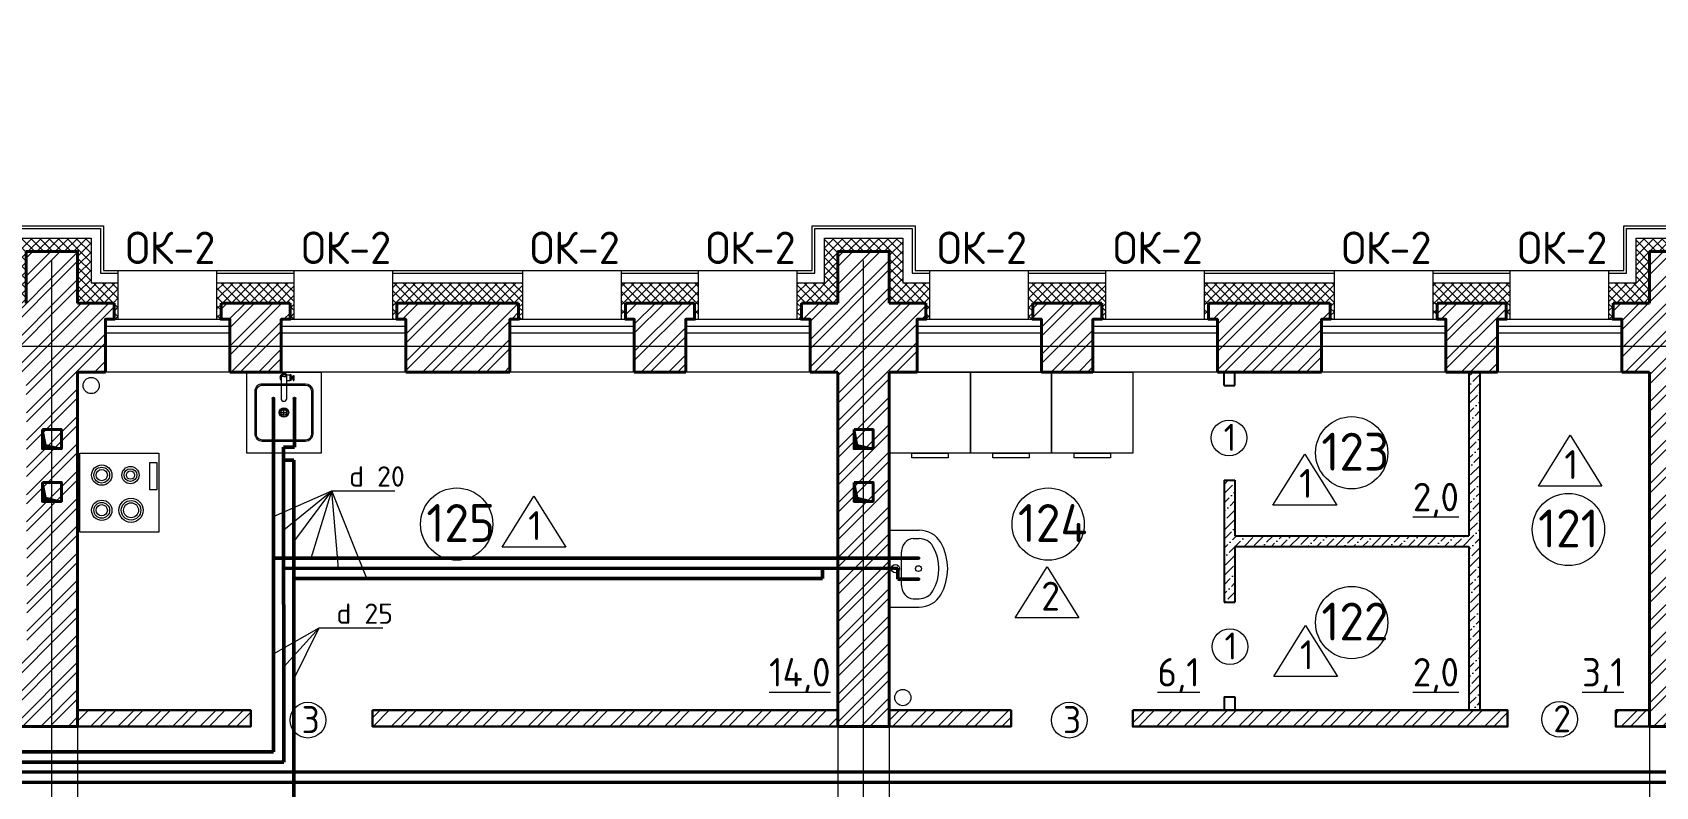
# Model space of a CAD drawing. Header units: millimetres. Extents: x -718 to 68664, y 3859 to 52864.
# Drawn here: x 37199 to 49197, y 38046 to 43619 of the extents above; entities that cross this region are included whole.
import ezdxf

# ---------------------------------------------------------------- set-up
doc = ezdxf.new("R2010")
doc.units = ezdxf.units.MM
doc.linetypes.add('ACAD_ISO02W100', pattern=[15, 12, -3])
doc.linetypes.add('ACAD_ISO04W100', pattern=[30, 24, -3, 0, -3])
for name, color, linetype, lineweight in [('Text', 7, 'Continuous', 15), ('ВК', 97, 'Continuous', 13), ('ГВС (Т3)', 10, 'Continuous', 50), ('ГВС (Т3)_20', 10, 'Continuous', 25), ('ГВС_циркуляция (Т4)', 6, 'Continuous', 50), ('Ж-б_балка', 144, 'ACAD_ISO02W100', 9), ('Кирпич_перегородки_сущ', 46, 'Continuous', 25), ('Кирпич_стены', 56, 'Continuous', 40), ('Марк_пом', 250, 'Continuous', 15), ('Марка пола', 164, 'Continuous', 20), ('Марка_окна_двери', 166, 'Continuous', 13), ('Мебель', 250, 'Continuous', 13), ('Оборудование', 19, 'Continuous', 13), ('Окна', 164, 'Continuous', 15), ('Оси', 136, 'ACAD_ISO04W100', 9), ('Перегородки кирпичные новые', 26, 'Continuous', 30), ('Перегородки_новые_CКЦ', 146, 'Continuous', 25), ('Площадь_текст', 198, 'Continuous', 9), ('Утеплитель', 36, 'Continuous', 9), ('фасад_навесной', 250, 'Continuous', 15), ('ХВС (В1)', 5, 'Continuous', 50), ('ХВС (В1)_20', 5, 'Continuous', 25), ('Штрих_кирпич_план', 27, 'Continuous', 5), ('Штрих_перегородки_план_СКЦ', 116, 'Continuous', 5), ('Штрих_пл_кирп_пер_сущ', 116, 'Continuous', 5), ('Штрих_утеплитель_план', 27, 'Continuous', 5)]:
    doc.layers.add(name, color=color, linetype=linetype, lineweight=lineweight)
doc.styles.add('GOST Common_1', font='isocpeur.ttf', dxfattribs={"width": 0.95, "height": 45})
doc.styles.add('ISOCPEUR', font='isocpeur.ttf', dxfattribs={"width": 0.65})

# ---------------------------------------------------------------- blocks, each defined once
blk = doc.blocks.new('Grohe Veris -  (32198000)_top_cad-bloc.com')
at = {"color": 0}
for p, q in [((52, 21), (52, -21)), ((54, -17), (54, 17)), ((73, 13), (72, 13)), ((73, 6), (72, -22)), ((73, 13), (73, 6))]:
    blk.add_line(p, q, dxfattribs=at)
for points in [[(-21, 0), (-21, -154, 1), (21, -154), (21, 0)], [(0, 9), (0, 9), (-17, 9, 0.317837), (-20, 7)], [(0, 9), (0, 9), (17, 9, -0.317837), (20, 7)], [(56, 9), (64, 10, 0.155869), (68, 11, 0.886458)], [(65, 9, 0.160711), (63, -7, 0.094437), (64, -10, 1.245706)], [(65, 9, 0.25498), (69, 11, -9.068865)], [(68, 11), (69, 12, -0.146054), (71, 14), (73, 14, -0.258705), (73, 14, -0.023605), (73, 13, -0.171239), (74, 10, 0.037593), (74, 10)], [(74, 3, 0.147806), (73, 6, 0.197149), (73, 6), (72, 6, 0.105853), (71, 6, 0.093683), (70, 6, 0.105959), (69, 3, 0.061829), (68, 1, 0.023332), (68, -5, 1.008647)], [(74, 10), (74, 6, -0.00094), (74, 3, 0.000937), (74, -11, -0.003393), (74, -19, 0.648753)], [(56, -9), (64, -10, -0.155869), (68, -11, -0.886458)], [(68, -3), (68, -5), (68, -8, 0.010154), (68, -11, 0.032815), (68, -18, 0.128402), (69, -21, 0.106313), (71, -22, 0.075412), (71, -22), (72, -22, 0.25002), (73, -22, 0.096041), (74, -19, 0.032872), (74, -19, -4.493368)]]:
    blk.add_lwpolyline(points, format="xyb", dxfattribs=at)
for points in [[(7, 21), (46, 21)], [(47, -21), (47, 21)], [(52, 21), (47, 21)], [(21, -21), (46, -21)], [(52, -21), (47, -21)]]:
    blk.add_lwpolyline(points, dxfattribs=at)
for centre, radius, start, end in [((0, 0), 30, 44.427, 225.573), ((0, 0), 25, 57.1401, 212.8599), ((0, 0), 22, 342.6586, 197.3414), ((0, 0), 21, 0, 180), ((46, 21), 0.5, 0, 90), ((47, 20), 0.5, 90, 180), ((42, 15), 11.5, 10.4024, 29.2456), ((52, 20), 0.4, 29.2456, 90), ((53, 17), 0.3, 0, 10.4024), ((49, 6), 7.06, 21.1147, 52.6774), ((112, -1), 44.3, 163.7688, 181.8841), ((74, 9), 4.94, 128.3675, 155.6022), ((72, 12), 1.95, 87.325, 127.0686), ((73, 13), 0.429, 41.7684, 83.9142), ((37, 0), 38.5, 343.0508, 15.0324), ((46, -21), 0.5, 270, 0), ((47, -20), 0.5, 180, 270), ((42, -15), 11.5, 330.7544, 349.5976), ((52, -20), 0.4, 270, 330.7544), ((49, -6), 7.06, 307.3226, 339.8743), ((53, -17), 0.3, 349.5976, 0)]:
    blk.add_arc(centre, radius, start, end, dxfattribs=at)
blk.add_ellipse((56, 0), major_axis=(0, 9), ratio=0.134102, start_param=6.283185, end_param=9.576875, dxfattribs=at)
blk = doc.blocks.new('r')
at = {"layer": 'Оборудование'}
blk.add_lwpolyline([(166291, -245653), (166891, -245653), (166891, -246203), (166291, -246203), (166291, -245653)], close=True, dxfattribs=at)
for points in [[(166765, -246140, -0.068229), (166751, -246141), (166431, -246141, -0.414214), (166378, -246088), (166378, -245768, -0.414214), (166431, -245715), (166751, -245715, -0.414214), (166804, -245768), (166804, -246088, -0.336476), (166765, -246140, -0.107558)], [(166756, -246130, -0.031274), (166751, -246131), (166431, -246131, -0.414214), (166388, -246088), (166388, -245768, -0.414214), (166431, -245725), (166751, -245725, -0.414214), (166794, -245768), (166794, -246088, -0.378043), (166756, -246130, -0.083586)]]:
    blk.add_lwpolyline(points, format="xyb", dxfattribs=at)
for points in [[(166572, -245928), (166612, -245928)], [(166592, -245908), (166592, -245948)]]:
    blk.add_lwpolyline(points, dxfattribs=at)
for radius in [35, 30, 20]:
    blk.add_circle((166592, -245928), radius, dxfattribs=at)
at = {"layer": 'Оборудование', "rotation": 269.9999999999999}
blk.add_blockref('Grohe Veris -  (32198000)_top_cad-bloc.com', (166850, -245928), dxfattribs=at)
blk = doc.blocks.new('hob 01')
at = {"layer": 'Оборудование'}
for points in [[(10, 10), (10, 710), (710, 710), (710, 10)], [(384, 88), (628, 88), (628, 28), (384, 28)]]:
    blk.add_lwpolyline(points, close=True, dxfattribs=at)
for centre, radius in [((204, 516), 90), ((204, 516), 70), ((516, 516), 90), ((516, 516), 70), ((204, 516), 50), ((516, 516), 50), ((204, 256), 107), ((204, 256), 86.7), ((204, 256), 66.7), ((516, 261), 76.6), ((516, 261), 56.6), ((516, 261), 36.6)]:
    blk.add_circle(centre, radius, dxfattribs=at)
blk = doc.blocks.new('Basin 01_72')
for p, q in [((0, 350), (0, 171.8)), ((460, 350), (0, 350)), ((460, 350), (460, 171.8)), ((50, 207.5), (50, 171.8)), ((138.9, 278.2), (138.9, 278.2)), ((321.1, 278.2), (138.9, 278.2)), ((410, 207.5), (410, 171.8))]:
    blk.add_line(p, q)
for points in [[(138.9, 278.2), (121.6, 276.9), (104.9, 272.8), (89.5, 266.3), (76, 257.5), (65, 246.8), (56.8, 234.5), (51.7, 221.3), (50, 207.5)], [(410, 207.5), (408.3, 221.3), (403.2, 234.5), (395, 246.8), (384, 257.5), (370.5, 266.3), (355.1, 272.8), (338.4, 276.9), (321.1, 278.2)], [(0, 171.8), (1.2, 152.1), (5, 132.7), (11.1, 114.1), (19.5, 96.5), (30.1, 80.2), (42.7, 65.6), (56.9, 52.9), (72.7, 42.3)], [(50, 171.8), (50.8, 159.2), (53.2, 146.8), (57.1, 134.9), (62.5, 123.6), (69.3, 113.2), (77.3, 103.8), (86.4, 95.7), (96.5, 89)], [(363.5, 89), (373.6, 95.7), (382.7, 103.8), (390.7, 113.2), (397.5, 123.6), (402.9, 134.9), (406.8, 146.8), (409.2, 159.2), (410, 171.8)], [(387.3, 42.3), (403.1, 52.9), (417.3, 65.6), (429.9, 80.2), (440.5, 96.5), (448.9, 114.1), (455, 132.7), (458.8, 152.1), (460, 171.8)], [(72.7, 42.3), (109.8, 24), (148.8, 10.8), (189.1, 2.7), (230, 0), (270.9, 2.7), (311.2, 10.8), (350.2, 24), (387.3, 42.3)], [(96.5, 89), (128, 73.4), (161.1, 62.2), (195.3, 55.3), (230, 53), (264.7, 55.3), (298.9, 62.2), (332, 73.4), (363.5, 89)]]:
    blk.add_lwpolyline(points)
for centre, radius in [((230, 313.2), 25), ((230, 175.7), 17.5)]:
    blk.add_circle(centre, radius)

msp = doc.modelspace()

# ---------------------------------------------------------------- hatches: boundary and pattern name
at = {"true_color": 0x000000}
h = msp.add_hatch(color=18, dxfattribs=at)
h.dxf.hatch_style = 1
h.paths.add_polyline_path([(37273, 40684), (37296, 40573), (37413, 40544), (37273, 40544)])
h = msp.add_hatch(color=18, dxfattribs=at)
h.dxf.hatch_style = 1
h.paths.add_polyline_path([(43273, 40684), (43296, 40573), (43413, 40544), (43273, 40544)])
h = msp.add_hatch(color=18, dxfattribs=at)
h.dxf.hatch_style = 1
h.paths.add_polyline_path([(37273, 40294), (37296, 40183), (37413, 40154), (37273, 40154)])
h = msp.add_hatch(color=18, dxfattribs=at)
h.dxf.hatch_style = 1
h.paths.add_polyline_path([(43273, 40294), (43296, 40183), (43413, 40154), (43273, 40154)])
at = {"layer": 'Штрих_кирпич_план'}
h = msp.add_hatch(dxfattribs=at)
h.set_pattern_fill('ANSI32', color=256, scale=15)
h.set_pattern_definition([(45, (31448.45, 40962.52), (-101.0279, 101.0279), []), (45, (31515.8, 40962.52), (-101.0279, 101.0279), [])])
h.paths.add_polyline_path([(31533, 41110), (31343, 41110), (31343, 40740), (31533, 40740)], flags=17)
h.paths.add_polyline_path([(31343, 41110), (31153, 41110), (31153, 40740), (31343, 40740)], flags=17)
h.paths.add_polyline_path([(40403, 31590), (40283, 31590), (40283, 31200), (40218, 31200), (40218, 31080), (40468, 31080), (40468, 31200), (40403, 31200)])
h.paths.add_polyline_path([(16413, 47010), (16163, 47010), (16163, 41490), (16413, 41490)])
h.paths.add_polyline_path([(22033, 47520), (20093, 47520), (20093, 47400), (20158, 47400), (20158, 47010), (21523, 47010), (21523, 46750), (22033, 46750)])
h.paths.add_polyline_path([(19258, 47400), (19323, 47400), (19323, 47520), (18813, 47520), (18813, 47400), (18878, 47400), (18878, 47010), (19258, 47010)])
h.paths.add_polyline_path([(17958, 47400), (18023, 47400), (18023, 47520), (17513, 47520), (17513, 47400), (17578, 47400), (17578, 47010), (17958, 47010)])
h.paths.add_polyline_path([(16658, 47400), (16723, 47400), (16723, 47520), (16083, 47520), (16083, 47400), (16148, 47400), (16148, 47010), (16658, 47010)])
h.paths.add_polyline_path([(15358, 47400), (15423, 47400), (15423, 47520), (14913, 47520), (14913, 47400), (14978, 47400), (14978, 47010), (15358, 47010)])
h.paths.add_polyline_path([(13723, 47010), (13723, 47520), (14253, 47520), (14253, 47400), (14188, 47400), (14188, 47010)])
h.paths.add_polyline_path([(12823, 47520), (10363, 47520), (10363, 45840), (10483, 45840), (10483, 45905), (10873, 45905), (10873, 47010), (12823, 47010)])
h.paths.add_polyline_path([(10873, 44725), (10483, 44725), (10483, 44790), (10363, 44790), (10363, 44410), (10483, 44410), (10483, 44475), (10873, 44475)])
h.paths.add_polyline_path([(10873, 43295), (10483, 43295), (10483, 43360), (10363, 43360), (10363, 42980), (10483, 42980), (10483, 43045), (10873, 43045)])
h.paths.add_polyline_path([(22768, 35910), (22033, 35910), (22033, 39560), (21653, 39560), (21653, 35655), (21653, 35080), (22033, 35080), (22033, 35400), (22768, 35400)])
h.paths.add_polyline_path([(22358, 41500), (22423, 41500), (22423, 41620), (22033, 41620), (22033, 44030), (21913, 44030), (21913, 43965), (21523, 43965), (21523, 41490), (15533, 41490), (15533, 41110), (21653, 41110), (21653, 40860), (22033, 40860), (22033, 41110), (22358, 41110)])
h.paths.add_polyline_path([(22033, 45460), (21523, 45460), (21523, 44885), (21913, 44885), (21913, 44820), (22033, 44820)])
h.paths.add_polyline_path([(23658, 41500), (23723, 41500), (23723, 41620), (23213, 41620), (23213, 41500), (23278, 41500), (23278, 41110), (23658, 41110)])
h.paths.add_polyline_path([(25738, 41500), (25803, 41500), (25803, 41620), (25533, 41620), (25023, 41620), (24513, 41620), (24513, 41500), (24578, 41500), (24578, 41110), (25023, 41110), (25023, 40860), (25533, 40860), (25533, 41110), (25738, 41110)])
h.paths.add_polyline_path([(27038, 41500), (27103, 41500), (27103, 41620), (26593, 41620), (26593, 41500), (26658, 41500), (26658, 41110), (27038, 41110)])
h.paths.add_polyline_path([(28728, 41500), (28793, 41500), (28793, 41620), (27893, 41620), (27893, 41500), (27958, 41500), (27958, 41110), (28728, 41110)])
h.paths.add_polyline_path([(30028, 41500), (30093, 41500), (30093, 41620), (29583, 41620), (29583, 41500), (29648, 41500), (29648, 41110), (30028, 41110)])
h.paths.add_polyline_path([(31738, 41500), (31803, 41500), (31803, 41620), (31533, 41620), (31533, 42000), (31153, 42000), (31153, 41620), (30883, 41620), (30883, 41500), (30948, 41500), (30948, 41110), (31738, 41110)])
h.paths.add_polyline_path([(33038, 41500), (33103, 41500), (33103, 41620), (32593, 41620), (32593, 41500), (32658, 41500), (32658, 41110), (33038, 41110)], flags=17)
h.paths.add_polyline_path([(35863, 41620), (33763, 41620), (33763, 41500), (33828, 41500), (33828, 41110), (35863, 41110)], flags=17)
h.paths.add_polyline_path([(37738, 41500), (37803, 41500), (37803, 41620), (37533, 41620), (37533, 42000), (37153, 42000), (37153, 41620), (36893, 41620), (36893, 41110), (37153, 41110), (37158, 39000), (31538, 39000), (31533, 39240), (31153, 39240), (31153, 38370), (31533, 38370), (31533, 38490), (37533, 38490), (37533, 41110), (37738, 41110)])
h.paths.add_polyline_path([(39038, 41500), (39103, 41500), (39103, 41620), (38593, 41620), (38593, 41500), (38658, 41500), (38658, 41110), (39038, 41110)])
h.paths.add_polyline_path([(40728, 41500), (40793, 41500), (40793, 41620), (39893, 41620), (39893, 41500), (39958, 41500), (39958, 41110), (40728, 41110)])
h.paths.add_polyline_path([(42028, 41500), (42093, 41500), (42093, 41620), (41583, 41620), (41583, 41500), (41648, 41500), (41648, 41110), (42028, 41110)])
h.paths.add_polyline_path([(43738, 41500), (43803, 41500), (43803, 41620), (43533, 41620), (43533, 42000), (43153, 42000), (43153, 41620), (42883, 41620), (42883, 41500), (42948, 41500), (42948, 41110), (43153, 41110), (43153, 38490), (43533, 38490), (43533, 41110), (43738, 41110)])
h.paths.add_polyline_path([(45038, 41500), (45103, 41500), (45103, 41620), (44593, 41620), (44593, 41500), (44658, 41500), (44658, 41110), (45038, 41110)])
h.paths.add_polyline_path([(46728, 41500), (46793, 41500), (46793, 41620), (45893, 41620), (45893, 41500), (45958, 41500), (45958, 41110), (46728, 41110)])
h.paths.add_polyline_path([(48028, 41500), (48093, 41500), (48093, 41620), (47583, 41620), (47583, 41500), (47648, 41500), (47648, 41110), (48028, 41110)])
h.paths.add_polyline_path([(49738, 41500), (49803, 41500), (49803, 41620), (49533, 41620), (49533, 42000), (49153, 42000), (49153, 41620), (48883, 41620), (48883, 41500), (48948, 41500), (48948, 41110), (49153, 41110), (49153, 38490), (49533, 38490), (49533, 38610), (49533, 41110), (49738, 41110)])
h.paths.add_polyline_path([(51038, 41500), (51103, 41500), (51103, 41620), (50593, 41620), (50593, 41500), (50658, 41500), (50658, 41110), (51038, 41110)])
h.paths.add_polyline_path([(52728, 41500), (52793, 41500), (52793, 41620), (51893, 41620), (51893, 41500), (51958, 41500), (51958, 41110), (52728, 41110)])
h.paths.add_polyline_path([(54028, 41500), (54093, 41500), (54093, 41620), (53583, 41620), (53583, 41500), (53648, 41500), (53648, 41110), (54028, 41110)])
h.paths.add_polyline_path([(55663, 42000), (55153, 42000), (55153, 41620), (54883, 41620), (54883, 41500), (54948, 41500), (54948, 41110), (55153, 41110), (55153, 38340), (55663, 38340), (55663, 39710), (57638, 39710), (57638, 40100), (57703, 40100), (57703, 40220), (55663, 40220)])
h.paths.add_polyline_path([(61473, 40220), (59403, 40220), (59403, 40100), (59468, 40100), (59468, 39710), (60963, 39710), (60963, 39005), (61353, 39005), (61353, 38940), (61473, 38940)])
h.paths.add_polyline_path([(61473, 37910), (61353, 37910), (61353, 37845), (60963, 37845), (60963, 36880), (61473, 36880)])
h.paths.add_polyline_path([(61473, 35590), (60963, 35590), (58988, 35590), (58988, 35200), (58923, 35200), (58923, 35080), (58988, 35080), (61473, 35080)])
h.paths.add_polyline_path([(57158, 35590), (55663, 35590), (55663, 37140), (55153, 37140), (55153, 31590), (55153, 31200), (55088, 31200), (55088, 31080), (55153, 31080), (55153, 30700), (55663, 30700), (55663, 31080), (55663, 35080), (57223, 35080), (57223, 35200), (57158, 35200)])
h.paths.add_polyline_path([(52468, 31200), (52403, 31200), (52403, 31590), (52283, 31590), (52283, 31200), (52218, 31200), (52218, 31080), (52468, 31080)])
h.paths.add_polyline_path([(49533, 31590), (49533, 36990), (49153, 36990), (49153, 31590), (49153, 31200), (49088, 31200), (49088, 31080), (49153, 31080), (49153, 30700), (49533, 30700), (49533, 31080), (49598, 31080), (49598, 31200), (49533, 31200)])
h.paths.add_polyline_path([(46468, 31200), (46403, 31200), (46403, 31590), (46283, 31590), (46283, 31200), (46218, 31200), (46218, 31080), (46468, 31080)])
h.paths.add_polyline_path([(43598, 31200), (43533, 31200), (43533, 31590), (43533, 36990), (43153, 36990), (43153, 31590), (43153, 31200), (43088, 31200), (43088, 31080), (43153, 31080), (43153, 30700), (43533, 30700), (43533, 31080), (43598, 31080)])
h.paths.add_polyline_path([(37533, 31590), (37533, 36990), (37153, 36990), (37153, 31590), (37153, 31200), (37088, 31200), (37088, 31080), (37153, 31080), (37153, 30700), (37533, 30700), (37533, 31080), (37598, 31080), (37598, 31200), (37533, 31200)])
h.paths.add_polyline_path([(34403, 31590), (34283, 31590), (34283, 31200), (34218, 31200), (34218, 31080), (34468, 31080), (34468, 31200), (34403, 31200)])
h.paths.add_polyline_path([(31533, 31590), (31533, 36400), (31153, 36400), (31153, 31590), (31153, 31200), (31088, 31200), (31088, 31080), (31153, 31080), (31153, 30700), (31533, 30700), (31533, 31080), (31598, 31080), (31598, 31200), (31533, 31200)])
h.paths.add_polyline_path([(31533, 37170), (31153, 37170), (31153, 36400), (31533, 36400)])
h.paths.add_polyline_path([(28403, 31590), (28283, 31590), (28283, 31200), (28218, 31200), (28218, 31080), (28468, 31080), (28468, 31200), (28403, 31200)])
h.paths.add_polyline_path([(25533, 34295), (25143, 34295), (25143, 34360), (25023, 34360), (25023, 34035), (25023, 31080), (25023, 30700), (25533, 30700), (25533, 31080), (25598, 31080), (25598, 31200), (25533, 31200), (25533, 31590)])
h.paths.add_polyline_path([(25533, 37252), (25023, 37252), (25023, 35910), (24448, 35910), (24448, 35400), (25023, 35400), (25023, 35150), (25143, 35150), (25143, 35215), (25533, 35215)])
h.paths.add_polyline_path([(25533, 39560), (25023, 39560), (25023, 38660), (25533, 38660)])
h.paths.add_polyline_path([(12666, 41110), (12666, 41490), (10873, 41490), (10873, 41865), (10483, 41865), (10483, 41930), (10363, 41930), (10363, 35080), (10363, 34635), (10873, 34635), (10873, 35080), (10873, 41110)])
at = {"layer": 'Штрих_перегородки_план_СКЦ'}
h = msp.add_hatch(dxfattribs=at)
h.set_pattern_fill('ANSI36', color=256, scale=15)
h.set_pattern_definition([(45, (46053.027, 41064.8), (25.257, 92.6089), [119.0625, -23.8125, 0, -23.8125])])
h.paths.add_polyline_path([(46088, 41110), (46008, 41110), (46008, 41010), (46088, 41010)], flags=0)
h.paths.add_polyline_path([(47898, 41110), (47818, 41110), (47818, 39900), (46088, 39900), (46088, 40310), (46008, 40310), (46008, 39410), (46088, 39410), (46088, 39820), (47818, 39820), (47818, 38610), (47898, 38610)])
at = {"layer": 'Штрих_пл_кирп_пер_сущ'}
h = msp.add_hatch(dxfattribs=at)
h.set_pattern_fill('ANSI32', color=256, scale=15)
h.set_pattern_definition([(45, (-66363.26, 98365.5), (-101.02788, 101.02788), []), (45, (-66295.91, 98365.5), (-101.02788, 101.02788), [])])
h.paths.add_polyline_path([(52343, 38610), (52343, 41110), (52223, 41110), (52223, 38610), (51953, 38610), (51953, 38490), (53273, 38490), (53273, 38610)])
h.paths.add_polyline_path([(55153, 38490), (55153, 38610), (54073, 38610), (54073, 38490)])
h.paths.add_polyline_path([(38813, 38490), (38813, 38610), (37533, 38610), (37533, 38490)])
h.paths.add_polyline_path([(43153, 38490), (43153, 38610), (39713, 38610), (39713, 38490)])
h.paths.add_polyline_path([(44433, 38490), (44433, 38610), (43533, 38610), (43533, 38490)])
h.paths.add_polyline_path([(48103, 38490), (48103, 38610), (45333, 38610), (45333, 38490)])
h.paths.add_polyline_path([(48903, 38610), (48903, 38490), (49153, 38490), (49153, 38610)])
h.paths.add_polyline_path([(49533, 38610), (49533, 38490), (51153, 38490), (51153, 38610)])
h.paths.add_polyline_path([(50594, 39660), (51240, 39660), (51240, 40164), (50594, 40164)], flags=9)
h.paths.add_polyline_path([(53464, 39660), (54056, 39660), (54056, 40164), (53464, 40164)], flags=9)
at = {"layer": 'Штрих_утеплитель_план'}
h = msp.add_hatch(dxfattribs=at)
h.set_pattern_fill('ANSI37', color=256, scale=15)
h.set_pattern_definition([(45, (-66363.263, 98365.506), (-33.67596, 33.67596), []), (135, (-66363.263, 98365.506), (-33.67596, -33.67596), [])])
h.paths.add_polyline_path([(54123, 41770), (53553, 41770), (53553, 41500), (53583, 41500), (53583, 41620), (54093, 41620), (54093, 41500), (54123, 41500)])
h.paths.add_polyline_path([(55813, 42100), (55053, 42100), (55053, 41770), (54853, 41770), (54853, 41500), (54883, 41500), (54883, 41620), (55153, 41620), (55153, 42000), (55663, 42000), (55663, 40220), (57703, 40220), (57703, 40100), (57733, 40100), (57733, 40370), (55813, 40370)])
h.paths.add_polyline_path([(61623, 40370), (59373, 40370), (59373, 40100), (59403, 40100), (59403, 40220), (61473, 40220), (61473, 39900), (61623, 39900)])
h.paths.add_polyline_path([(61623, 39900), (61473, 39900), (61473, 38940), (61353, 38940), (61353, 38910), (61623, 38910)])
h.paths.add_polyline_path([(61623, 37940), (61353, 37940), (61353, 37910), (61473, 37910), (61473, 36880), (61343, 36880), (61343, 36850), (61623, 36850)])
h.paths.add_polyline_path([(61623, 35620), (61343, 35620), (61343, 35590), (61473, 35590), (61473, 35080), (61343, 35080), (61343, 34930), (61623, 34930)])
h.paths.add_polyline_path([(61343, 35080), (58923, 35080), (58923, 35200), (58893, 35200), (58893, 34930), (61343, 34930)])
h.paths.add_polyline_path([(57253, 35200), (57223, 35200), (57223, 35080), (55663, 35080), (55663, 31080), (55663, 30700), (55343, 30700), (55343, 30600), (55813, 30600), (55813, 34930), (57253, 34930)])
h.paths.add_polyline_path([(55343, 30700), (55153, 30700), (55153, 31080), (55088, 31080), (55088, 31200), (55053, 31200), (55053, 30600), (55343, 30600)])
h.paths.add_polyline_path([(52518, 31200), (52468, 31200), (52468, 31080), (52218, 31080), (52218, 31200), (52168, 31200), (52168, 30930), (52518, 30930)])
h.paths.add_polyline_path([(49633, 31200), (49598, 31200), (49598, 31080), (49533, 31080), (49533, 30700), (49343, 30700), (49343, 30600), (49633, 30600)])
h.paths.add_polyline_path([(49343, 30700), (49153, 30700), (49153, 31080), (49088, 31080), (49088, 31200), (49053, 31200), (49053, 30600), (49343, 30600)])
h.paths.add_polyline_path([(46518, 31200), (46468, 31200), (46468, 31080), (46218, 31080), (46218, 31200), (46168, 31200), (46168, 30930), (46518, 30930)])
h.paths.add_polyline_path([(43633, 31200), (43598, 31200), (43598, 31080), (43533, 31080), (43533, 30700), (43343, 30700), (43343, 30600), (43633, 30600)])
h.paths.add_polyline_path([(43343, 30700), (43153, 30700), (43153, 31080), (43088, 31080), (43088, 31200), (43053, 31200), (43053, 30600), (43343, 30600)])
h.paths.add_polyline_path([(40518, 31200), (40468, 31200), (40468, 31080), (40218, 31080), (40218, 31200), (40168, 31200), (40168, 30930), (40518, 30930)])
h.paths.add_polyline_path([(37633, 31200), (37598, 31200), (37598, 31080), (37533, 31080), (37533, 30700), (37343, 30700), (37343, 30600), (37633, 30600)])
h.paths.add_polyline_path([(37343, 30700), (37153, 30700), (37153, 31080), (37088, 31080), (37088, 31200), (37053, 31200), (37053, 30600), (37343, 30600)])
h.paths.add_polyline_path([(34518, 31200), (34468, 31200), (34468, 31080), (34218, 31080), (34218, 31200), (34168, 31200), (34168, 30930), (34518, 30930)])
h.paths.add_polyline_path([(31633, 31200), (31598, 31200), (31598, 31080), (31533, 31080), (31533, 30700), (31343, 30700), (31343, 30600), (31633, 30600)])
h.paths.add_polyline_path([(31343, 30700), (31153, 30700), (31153, 31080), (31088, 31080), (31088, 31200), (31053, 31200), (31053, 30600), (31343, 30600)])
h.paths.add_polyline_path([(28518, 31200), (28468, 31200), (28468, 31080), (28218, 31080), (28218, 31200), (28168, 31200), (28168, 30930), (28518, 30930)])
h.paths.add_polyline_path([(25633, 31200), (25598, 31200), (25598, 31080), (25533, 31080), (25533, 30700), (25343, 30700), (25343, 30600), (25633, 30600)])
h.paths.add_polyline_path([(25343, 30700), (25023, 30700), (25023, 31080), (25023, 31400), (24873, 31400), (24873, 30600), (25343, 30600)])
h.paths.add_polyline_path([(25023, 34360), (25143, 34360), (25143, 34390), (24873, 34390), (24873, 31400), (25023, 31400)])
h.paths.add_polyline_path([(25023, 35400), (24448, 35400), (24418, 35400), (24418, 35250), (24873, 35250), (24873, 35120), (25143, 35120), (25143, 35150), (25023, 35150)])
h.paths.add_polyline_path([(22798, 35400), (22768, 35400), (22768, 35400), (22033, 35400), (22033, 35080), (21843, 35080), (21843, 34980), (22133, 34980), (22133, 35250), (22798, 35250)])
h.paths.add_polyline_path([(21843, 35080), (21653, 35080), (21653, 35200), (21553, 35200), (21553, 34980), (21843, 34980)])
h.paths.add_polyline_path([(19343, 35200), (19243, 35200), (19243, 35080), (18863, 35080), (18863, 35200), (18763, 35200), (18763, 34930), (19343, 34930)])
h.paths.add_polyline_path([(16263, 35080), (16073, 35080), (16073, 35200), (15973, 35200), (15973, 34930), (16263, 34930)])
h.paths.add_polyline_path([(16553, 35200), (16453, 35200), (16453, 35080), (16263, 35080), (16263, 34930), (16553, 34930)])
h.paths.add_polyline_path([(13763, 35200), (13663, 35200), (13663, 35080), (13283, 35080), (13283, 35200), (13183, 35200), (13183, 34930), (13763, 34930)])
h.paths.add_polyline_path([(10973, 35200), (10873, 35200), (10873, 35080), (10873, 34635), (10683, 34635), (10683, 34535), (10973, 34535)])
h.paths.add_polyline_path([(10363, 35080), (10363, 35400), (10213, 35400), (10213, 34535), (10683, 34535), (10683, 34635), (10363, 34635)])
h.paths.add_polyline_path([(10363, 41300), (10213, 41300), (10213, 35400), (10363, 35400)])
h.paths.add_polyline_path([(10363, 41930), (10483, 41930), (10483, 41960), (10213, 41960), (10213, 41300), (10363, 41300)])
h.paths.add_polyline_path([(10363, 43360), (10483, 43360), (10483, 43390), (10213, 43390), (10213, 42950), (10483, 42950), (10483, 42980), (10363, 42980)])
h.paths.add_polyline_path([(10363, 44790), (10483, 44790), (10483, 44820), (10213, 44820), (10213, 44380), (10483, 44380), (10483, 44410), (10363, 44410)])
h.paths.add_polyline_path([(10363, 47200), (10213, 47200), (10213, 45810), (10483, 45810), (10483, 45840), (10363, 45840)])
h.paths.add_polyline_path([(10363, 47520), (12823, 47520), (12823, 47310), (12853, 47310), (12853, 47670), (10213, 47670), (10213, 47200), (10363, 47200)])
h.paths.add_polyline_path([(14283, 47670), (13693, 47670), (13693, 47310), (13723, 47310), (13723, 47520), (14253, 47520), (14253, 47400), (14283, 47400)])
h.paths.add_polyline_path([(15453, 47670), (14883, 47670), (14883, 47400), (14913, 47400), (14913, 47520), (15423, 47520), (15423, 47400), (15453, 47400)])
h.paths.add_polyline_path([(16753, 47670), (16053, 47670), (16053, 47400), (16083, 47400), (16083, 47520), (16723, 47520), (16723, 47400), (16753, 47400)])
h.paths.add_polyline_path([(18053, 47670), (17483, 47670), (17483, 47400), (17513, 47400), (17513, 47520), (18023, 47520), (18023, 47400), (18053, 47400)])
h.paths.add_polyline_path([(19353, 47670), (18783, 47670), (18783, 47400), (18813, 47400), (18813, 47520), (19323, 47520), (19323, 47400), (19353, 47400)])
h.paths.add_polyline_path([(22183, 47670), (20063, 47670), (20063, 47400), (20093, 47400), (20093, 47520), (22033, 47520), (22033, 46750), (21843, 46750), (21843, 46720), (22183, 46720)])
h.paths.add_polyline_path([(22183, 45490), (21843, 45490), (21843, 45460), (22033, 45460), (22033, 44820), (21913, 44820), (21913, 44790), (22183, 44790)])
h.paths.add_polyline_path([(22183, 44060), (21913, 44060), (21913, 44030), (22033, 44030), (22033, 41620), (22423, 41620), (22423, 41500), (22453, 41500), (22453, 41770), (22183, 41770)])
h.paths.add_polyline_path([(23753, 41770), (23183, 41770), (23183, 41500), (23213, 41500), (23213, 41620), (23723, 41620), (23723, 41500), (23753, 41500)])
h.paths.add_polyline_path([(25833, 41770), (24483, 41770), (24483, 41500), (24513, 41500), (24513, 41620), (25023, 41620), (25533, 41620), (25803, 41620), (25803, 41500), (25833, 41500)])
h.paths.add_polyline_path([(27133, 41770), (26563, 41770), (26563, 41500), (26593, 41500), (26593, 41620), (27103, 41620), (27103, 41500), (27133, 41500)])
h.paths.add_polyline_path([(28823, 41770), (27863, 41770), (27863, 41500), (27893, 41500), (27893, 41620), (28793, 41620), (28793, 41500), (28823, 41500)])
h.paths.add_polyline_path([(30123, 41770), (29553, 41770), (29553, 41500), (29583, 41500), (29583, 41620), (30093, 41620), (30093, 41500), (30123, 41500)])
h.paths.add_polyline_path([(31153, 42000), (31533, 42000), (31533, 41620), (31803, 41620), (31803, 41500), (31833, 41500), (31833, 41770), (31633, 41770), (31633, 42100), (31053, 42100), (31053, 41770), (30853, 41770), (30853, 41500), (30883, 41500), (30883, 41620), (31153, 41620)])
h.paths.add_polyline_path([(33133, 41770), (32563, 41770), (32563, 41500), (32593, 41500), (32593, 41620), (33103, 41620), (33103, 41500), (33133, 41500)])
h.paths.add_polyline_path([(35893, 41770), (33733, 41770), (33733, 41500), (33763, 41500), (33763, 41620), (35863, 41620), (35863, 41340), (35893, 41340)])
h.paths.add_polyline_path([(37153, 42000), (37533, 42000), (37533, 41620), (37803, 41620), (37803, 41500), (37833, 41500), (37833, 41770), (37633, 41770), (37633, 42100), (37053, 42100), (37053, 41770), (36863, 41770), (36863, 41340), (36879, 41340), (36893, 41340), (36893, 41620), (37153, 41620)])
h.paths.add_polyline_path([(39133, 41770), (38563, 41770), (38563, 41500), (38593, 41500), (38593, 41620), (39103, 41620), (39103, 41500), (39133, 41500)])
h.paths.add_polyline_path([(40823, 41770), (39863, 41770), (39863, 41500), (39893, 41500), (39893, 41620), (40793, 41620), (40793, 41500), (40823, 41500)])
h.paths.add_polyline_path([(42123, 41770), (41553, 41770), (41553, 41500), (41583, 41500), (41583, 41620), (42093, 41620), (42093, 41500), (42123, 41500)])
h.paths.add_polyline_path([(43153, 42000), (43533, 42000), (43533, 41620), (43803, 41620), (43803, 41500), (43833, 41500), (43833, 41770), (43633, 41770), (43633, 42100), (43053, 42100), (43053, 41770), (42853, 41770), (42853, 41500), (42883, 41500), (42883, 41620), (43153, 41620)])
h.paths.add_polyline_path([(45133, 41770), (44563, 41770), (44563, 41500), (44593, 41500), (44593, 41620), (45103, 41620), (45103, 41500), (45133, 41500)])
h.paths.add_polyline_path([(46823, 41770), (45863, 41770), (45863, 41500), (45893, 41500), (45893, 41620), (46793, 41620), (46793, 41500), (46823, 41500)])
h.paths.add_polyline_path([(48123, 41770), (47553, 41770), (47553, 41500), (47583, 41500), (47583, 41620), (48093, 41620), (48093, 41500), (48123, 41500)])
h.paths.add_polyline_path([(49153, 42000), (49533, 42000), (49533, 41620), (49803, 41620), (49803, 41500), (49833, 41500), (49833, 41770), (49633, 41770), (49633, 42100), (49053, 42100), (49053, 41770), (48853, 41770), (48853, 41500), (48883, 41500), (48883, 41620), (49153, 41620)])
h.paths.add_polyline_path([(51133, 41770), (50563, 41770), (50563, 41500), (50593, 41500), (50593, 41620), (51103, 41620), (51103, 41500), (51133, 41500)])
h.paths.add_polyline_path([(52823, 41770), (51863, 41770), (51863, 41500), (51893, 41500), (51893, 41620), (52793, 41620), (52793, 41500), (52823, 41500)])

# ---------------------------------------------------------------- linework, layer by layer
for points in [[(37273, 40684), (37296, 40573), (37413, 40544), (37273, 40544), (37273, 40684)], [(43273, 40684), (43296, 40573), (43413, 40544), (43273, 40544), (43273, 40684)], [(37273, 40294), (37296, 40183), (37413, 40154), (37273, 40154), (37273, 40294)], [(43273, 40294), (43296, 40183), (43413, 40154), (43273, 40154), (43273, 40294)]]:
    msp.add_lwpolyline(points)
at = {"layer": 'Text'}
for points in [[(38980, 40042), (39413, 40233)], [(39056, 39944), (39413, 40233)], [(39131, 39854), (39413, 40233)], [(39258, 39734), (39413, 40233)], [(39413, 40233), (39878, 40233)], [(39462, 39659), (39413, 40233)], [(39670, 39584), (39413, 40233)], [(38981, 39028), (39318, 39219)], [(39056, 38930), (39318, 39219)], [(39131, 38840), (39318, 39219)], [(39318, 39219), (39790, 39219)]]:
    msp.add_lwpolyline(points, dxfattribs=at)
at = {"layer": 'ВК'}
for centre in [(37633, 41010), (43633, 38704)]:
    msp.add_circle(centre, 60, dxfattribs=at)
at = {"layer": 'ГВС (Т3)'}
for p, q in [((39136, 40915), (39136, 40554)), ((39136, 40554), (39055, 40554)), ((39055, 40554), (39056, 38227)), ((43595, 39660), (39056, 39659)), ((43595, 39660), (43595, 39579)), ((43748, 39579), (43595, 39579)), ((30994, 38226), (39056, 38227)), ((30844, 38075), (49724, 38078))]:
    msp.add_line(p, q, dxfattribs=at)
at = {"layer": 'ГВС (Т3)_20'}
for centre in [(39136, 40915), (43748, 39579)]:
    msp.add_circle(centre, 6.81, dxfattribs=at)
at = {"layer": 'ГВС_циркуляция (Т4)'}
for p, q in [((39131, 40459), (39055, 40459)), ((39131, 37396), (39131, 40459)), ((43040, 39585), (43040, 39660)), ((43040, 39585), (39131, 39584))]:
    msp.add_line(p, q, dxfattribs=at)
at = {"layer": 'Ж-б_балка', "ltscale": 0.1}
for p, q in [((37533, 38490), (37533, 36990)), ((43153, 38490), (43153, 36990)), ((43533, 38490), (43533, 36990)), ((49153, 38490), (49153, 36990))]:
    msp.add_line(p, q, dxfattribs=at)
at = {"layer": 'Кирпич_перегородки_сущ'}
for p, q in [((37533, 38610), (38813, 38610)), ((38813, 38610), (38813, 38490)), ((38813, 38610), (38813, 38490)), ((39713, 38610), (43153, 38610)), ((39713, 38610), (39713, 38490)), ((39713, 38610), (39713, 38490)), ((43533, 38610), (44433, 38610)), ((44433, 38610), (44433, 38490)), ((45333, 38610), (48103, 38610)), ((45333, 38610), (45333, 38490)), ((48103, 38610), (48103, 38490)), ((48903, 38610), (49153, 38610)), ((48903, 38610), (48903, 38490)), ((37533, 38490), (38813, 38490)), ((39713, 38490), (43153, 38490)), ((43533, 38490), (44433, 38490)), ((45333, 38490), (48103, 38490)), ((48903, 38490), (49153, 38490))]:
    msp.add_line(p, q, dxfattribs=at)
at = {"layer": 'Кирпич_стены'}
for p, q in [((37803, 41620), (37533, 41620)), ((42883, 41620), (43153, 41620)), ((43803, 41620), (43533, 41620)), ((48883, 41620), (49153, 41620)), ((37533, 41110), (37738, 41110)), ((42948, 41110), (43153, 41110)), ((43533, 41110), (43738, 41110)), ((48948, 41110), (49153, 41110)), ((31533, 38490), (37533, 38490)), ((43153, 38490), (43533, 38490)), ((49153, 38490), (49533, 38490))]:
    msp.add_line(p, q, dxfattribs=at)
at = {"layer": 'Кирпич_стены', "lineweight": 15}
for p, q in [((42948, 41110), (37738, 41110)), ((48948, 41110), (43738, 41110))]:
    msp.add_line(p, q, dxfattribs=at)
at = {"layer": 'Кирпич_стены'}
for points in [[(37533, 41620), (37533, 42000), (37153, 42000), (37153, 41620)], [(43533, 41620), (43533, 42000), (43153, 42000), (43153, 41620)], [(49533, 41620), (49533, 42000), (49153, 42000), (49153, 41620)], [(37738, 41110), (37738, 41500), (37803, 41500), (37803, 41620)], [(39103, 41620), (38593, 41620)], [(38658, 41110), (38658, 41500), (38593, 41500), (38593, 41620)], [(39038, 41110), (39038, 41500), (39103, 41500), (39103, 41620)], [(40793, 41620), (39893, 41620)], [(39958, 41110), (39958, 41500), (39893, 41500), (39893, 41620)], [(40728, 41110), (40728, 41500), (40793, 41500), (40793, 41620)], [(42093, 41620), (41583, 41620)], [(41648, 41110), (41648, 41500), (41583, 41500), (41583, 41620)], [(42028, 41110), (42028, 41500), (42093, 41500), (42093, 41620)], [(42948, 41110), (42948, 41500), (42883, 41500), (42883, 41620)], [(43738, 41110), (43738, 41500), (43803, 41500), (43803, 41620)], [(45103, 41620), (44593, 41620)], [(44658, 41110), (44658, 41500), (44593, 41500), (44593, 41620)], [(45038, 41110), (45038, 41500), (45103, 41500), (45103, 41620)], [(46793, 41620), (45893, 41620)], [(45958, 41110), (45958, 41500), (45893, 41500), (45893, 41620)], [(46728, 41110), (46728, 41500), (46793, 41500), (46793, 41620)], [(48093, 41620), (47583, 41620)], [(47648, 41110), (47648, 41500), (47583, 41500), (47583, 41620)], [(48028, 41110), (48028, 41500), (48093, 41500), (48093, 41620)], [(48948, 41110), (48948, 41500), (48883, 41500), (48883, 41620)], [(37533, 38490), (37533, 41110)], [(38658, 41110), (39038, 41110)], [(39958, 41110), (40728, 41110)], [(41648, 41110), (42028, 41110)], [(43153, 41110), (43153, 38490)], [(43533, 38490), (43533, 41110)], [(44658, 41110), (45038, 41110)], [(45958, 41110), (46728, 41110)], [(47648, 41110), (48028, 41110)], [(49153, 41110), (49153, 38490)]]:
    msp.add_lwpolyline(points, dxfattribs=at)
for points in [[(37273, 40684), (37413, 40684), (37413, 40544), (37273, 40544)], [(43273, 40684), (43413, 40684), (43413, 40544), (43273, 40544)], [(37273, 40294), (37413, 40294), (37413, 40154), (37273, 40154)], [(43273, 40294), (43413, 40294), (43413, 40154), (43273, 40154)]]:
    msp.add_lwpolyline(points, close=True, dxfattribs=at)
at = {"layer": 'Марк_пом'}
for centre in [(46951, 40513), (40335, 39986), (44707, 39986), (48553, 39946), (46951, 39258)]:
    msp.add_circle(centre, 267, dxfattribs=at)
at = {"layer": 'Марка пола', "ltscale": 100}
for points in [[(48566, 40643), (48801, 40267), (48331, 40267), (48566, 40643)], [(46605, 40504), (46840, 40127), (46369, 40127), (46605, 40504)], [(40906, 40192), (41141, 39815), (40671, 39815), (40906, 40192)], [(44699, 39670), (44934, 39293), (44464, 39293), (44699, 39670)], [(46610, 39237), (46846, 38860), (46375, 38860), (46610, 39237)]]:
    msp.add_lwpolyline(points, dxfattribs=at)
at = {"layer": 'Марка_окна_двери'}
for centre in [(46044, 40623), (46051, 39080), (39235, 38537), (44863, 38537), (48488, 38544)]:
    msp.add_circle(centre, 132, dxfattribs=at)
at = {"layer": 'Оборудование'}
for points in [[(43533, 41110), (44133, 41110), (44133, 40510), (43533, 40510)], [(44133, 41110), (44733, 41110), (44733, 40510), (44133, 40510)], [(44733, 41110), (45333, 41110), (45333, 40510), (44733, 40510)], [(43699, 40510), (43968, 40510), (43968, 40476), (43699, 40476)], [(44299, 40510), (44568, 40510), (44568, 40476), (44299, 40476)], [(44899, 40510), (45168, 40510), (45168, 40476), (44899, 40476)]]:
    msp.add_lwpolyline(points, close=True, dxfattribs=at)
at = {"layer": 'Окна'}
for p, q in [((37738, 41450), (38658, 41450)), ((37738, 41400), (38658, 41400)), ((37803, 41500), (38593, 41500)), ((39038, 41450), (39958, 41450)), ((39038, 41400), (39958, 41400)), ((39103, 41500), (39893, 41500)), ((40728, 41450), (41648, 41450)), ((40728, 41400), (41648, 41400)), ((40793, 41500), (41583, 41500)), ((42028, 41450), (42948, 41450)), ((42028, 41400), (42948, 41400)), ((42093, 41500), (42883, 41500)), ((43738, 41450), (44658, 41450)), ((43738, 41400), (44658, 41400)), ((43803, 41500), (44593, 41500)), ((45038, 41450), (45958, 41450)), ((45038, 41400), (45958, 41400)), ((45103, 41500), (45893, 41500)), ((46728, 41450), (47648, 41450)), ((46728, 41400), (47648, 41400)), ((46793, 41500), (47583, 41500)), ((48028, 41450), (48948, 41450)), ((48028, 41400), (48948, 41400)), ((48093, 41500), (48883, 41500))]:
    msp.add_line(p, q, dxfattribs=at)
at = {"layer": 'Оси', "ltscale": 0.3}
for p, q in [((37343, 28200), (37343, 41935)), ((43343, 28200), (43343, 41935)), ((4164, 41300), (55343, 41300))]:
    msp.add_line(p, q, dxfattribs=at)
at = {"layer": 'Перегородки кирпичные новые'}
for points in [[(37533, 38610), (38813, 38610), (38813, 38490), (37533, 38490)], [(39713, 38610), (43153, 38610), (43153, 38490), (39713, 38490)], [(43533, 38610), (44433, 38610), (44433, 38490), (43533, 38490)], [(45333, 38610), (48103, 38610), (48103, 38490), (45333, 38490)], [(48903, 38610), (49153, 38610), (49153, 38490), (48903, 38490)]]:
    msp.add_lwpolyline(points, close=True, dxfattribs=at)
at = {"layer": 'Перегородки_новые_CКЦ'}
for p, q in [((46008, 41010), (46008, 41110)), ((46088, 41010), (46088, 41110)), ((47818, 41110), (47818, 39900)), ((47898, 41110), (47898, 38610)), ((46008, 41010), (46088, 41010)), ((46008, 40310), (46008, 39410)), ((46008, 40310), (46088, 40310)), ((46088, 40310), (46088, 39900)), ((46088, 39900), (47818, 39900)), ((46088, 39820), (46088, 39410)), ((46088, 39820), (47818, 39820)), ((47818, 39820), (47818, 38610)), ((46008, 39410), (46088, 39410)), ((46008, 38710), (46008, 38610)), ((46008, 38710), (46088, 38710)), ((46088, 38710), (46088, 38610))]:
    msp.add_line(p, q, dxfattribs=at)
at = {"layer": 'Утеплитель'}
for p, q in [((37053, 42100), (37633, 42100)), ((37633, 42100), (37633, 41770)), ((43053, 41770), (43053, 42100)), ((43053, 42100), (43633, 42100)), ((43633, 42100), (43633, 41770)), ((49053, 41770), (49053, 42100)), ((49053, 42100), (49633, 42100)), ((37633, 41770), (37833, 41770)), ((38563, 41770), (39133, 41770)), ((39863, 41770), (40823, 41770)), ((41553, 41770), (42123, 41770)), ((42853, 41770), (43053, 41770)), ((43633, 41770), (43833, 41770)), ((44563, 41770), (45133, 41770)), ((45863, 41770), (46823, 41770)), ((47553, 41770), (48123, 41770)), ((48853, 41770), (49053, 41770))]:
    msp.add_line(p, q, dxfattribs=at)
at = {"layer": 'фасад_навесной'}
for p, q in [((36963, 42190), (37723, 42190)), ((36983, 42170), (37703, 42170)), ((37703, 42170), (37703, 41840)), ((37723, 42190), (37723, 41860)), ((42963, 41860), (42963, 42190)), ((42963, 42190), (43723, 42190)), ((42983, 41840), (42983, 42170)), ((42983, 42170), (43703, 42170)), ((43703, 42170), (43703, 41840)), ((43723, 42190), (43723, 41860)), ((48963, 41860), (48963, 42190)), ((48963, 42190), (49723, 42190)), ((48983, 41840), (48983, 42170)), ((48983, 42170), (49703, 42170)), ((37703, 41840), (37833, 41840)), ((37723, 41860), (42963, 41860)), ((37833, 41500), (37833, 41860)), ((38563, 41500), (38563, 41860)), ((38563, 41840), (39133, 41840)), ((39133, 41500), (39133, 41860)), ((39863, 41500), (39863, 41860)), ((39863, 41840), (40823, 41840)), ((40823, 41500), (40823, 41860)), ((41553, 41500), (41553, 41860)), ((41553, 41840), (42123, 41840)), ((42123, 41500), (42123, 41860)), ((42853, 41500), (42853, 41860)), ((42853, 41840), (42983, 41840)), ((43703, 41840), (43833, 41840)), ((43723, 41860), (48963, 41860)), ((43833, 41500), (43833, 41860)), ((44563, 41500), (44563, 41860)), ((44563, 41840), (45133, 41840)), ((45133, 41500), (45133, 41860)), ((45863, 41500), (45863, 41860)), ((45863, 41840), (46823, 41840)), ((46823, 41500), (46823, 41860)), ((47553, 41500), (47553, 41860)), ((47553, 41840), (48123, 41840)), ((48123, 41500), (48123, 41860)), ((48853, 41500), (48853, 41860)), ((48853, 41840), (48983, 41840))]:
    msp.add_line(p, q, dxfattribs=at)
at = {"layer": 'ХВС (В1)'}
for p, q in [((38980, 40915), (38981, 38303)), ((43748, 39735), (38981, 39734)), ((31068, 38302), (38981, 38303)), ((30918, 38151), (49836, 38154))]:
    msp.add_line(p, q, dxfattribs=at)
at = {"layer": 'ХВС (В1)_20'}
for centre in [(38980, 40915), (43748, 39735)]:
    msp.add_circle(centre, 6.81, dxfattribs=at)

# ---------------------------------------------------------------- block references
at = {"layer": 'Мебель', "rotation": 89.99999999999999}
msp.add_blockref('r', (-206870, -125781), dxfattribs=at)
at = {"layer": 'Мебель', "xscale": 0.8333333333333591, "yscale": 0.8333333333333591, "zscale": 0.8333333333333591, "rotation": 90}
msp.add_blockref('hob 01', (38141, 39918), dxfattribs=at)
at = {"layer": 'Оборудование', "xscale": 1.234163244967839, "yscale": 1.234163244967839, "zscale": 1.234163244967839, "rotation": 89.99999999999999}
msp.add_blockref('Basin 01_72', (43965, 39373), dxfattribs=at)

# ---------------------------------------------------------------- texts
at = {"layer": 'Text', "style": 'ISOCPEUR'}
for s, p in [('d 20', (39540, 40263)), ('d 25', (39446, 39249))]:
    msp.add_text(s, height=150, dxfattribs=at).set_placement(p)
at = {"layer": 'Марк_пом', "char_height": 280, "width": 515.57, "attachment_point": 1, "style": 'GOST Common_1'}
for s, insert in [('123', (46727, 40661)), ('125', (40111, 40134)), ('124', (44483, 40134)), ('121', (48329, 40094)), ('122', (46727, 39406))]:
    msp.add_mtext(s, dxfattribs=dict(at, insert=insert))
at = {"layer": 'Марка пола', "linetype": 'Continuous', "char_height": 214, "width": 224.9, "attachment_point": 1, "style": 'GOST Common_1'}
for s, insert in [('1', (48523, 40533)), ('1', (46562, 40394)), ('1', (40863, 40082)), ('2', (44656, 39560)), ('1', (46568, 39127))]:
    msp.add_mtext(s, dxfattribs=dict(at, insert=insert))
at = {"layer": 'Марка_окна_двери', "attachment_point": 1, "style": 'GOST Common_1'}
for s, insert, char_height, width in [('ОК-2', (37887, 42148), 240, 889.38), ('ОК-2', (39187, 42148), 240, 889.38), ('ОК-2', (40877, 42148), 240, 889.38), ('ОК-2', (42177, 42148), 240, 889.38), ('ОК-2', (43887, 42148), 240, 889.38), ('ОК-2', (45187, 42148), 240, 889.38), ('ОК-2', (46877, 42148), 240, 889.38), ('ОК-2', (48177, 42148), 240, 889.38), ('1', (46004, 40727), 200, 389.04), ('1', (46011, 39185), 200, 389.04), ('3', (39189, 38641), 200, 203.38), ('3', (44817, 38641), 200, 203.38), ('2', (48442, 38648), 200, 389.04)]:
    msp.add_mtext(s, dxfattribs=dict(at, insert=insert, char_height=char_height, width=width))
at = {"layer": 'Площадь_текст', "char_height": 210, "width": 515.57, "attachment_point": 1, "style": 'GOST Common_1'}
for s, insert in [('{\\L2,0}', (47403, 40291)), ('{\\L14,0}', (42644, 38996)), ('{\\L6,1}', (45515, 38996)), ('{\\L2,0}', (47403, 38996)), ('{\\L3,1}', (48654, 38996))]:
    msp.add_mtext(s, dxfattribs=dict(at, insert=insert))

doc.saveas('drawing.dxf')
